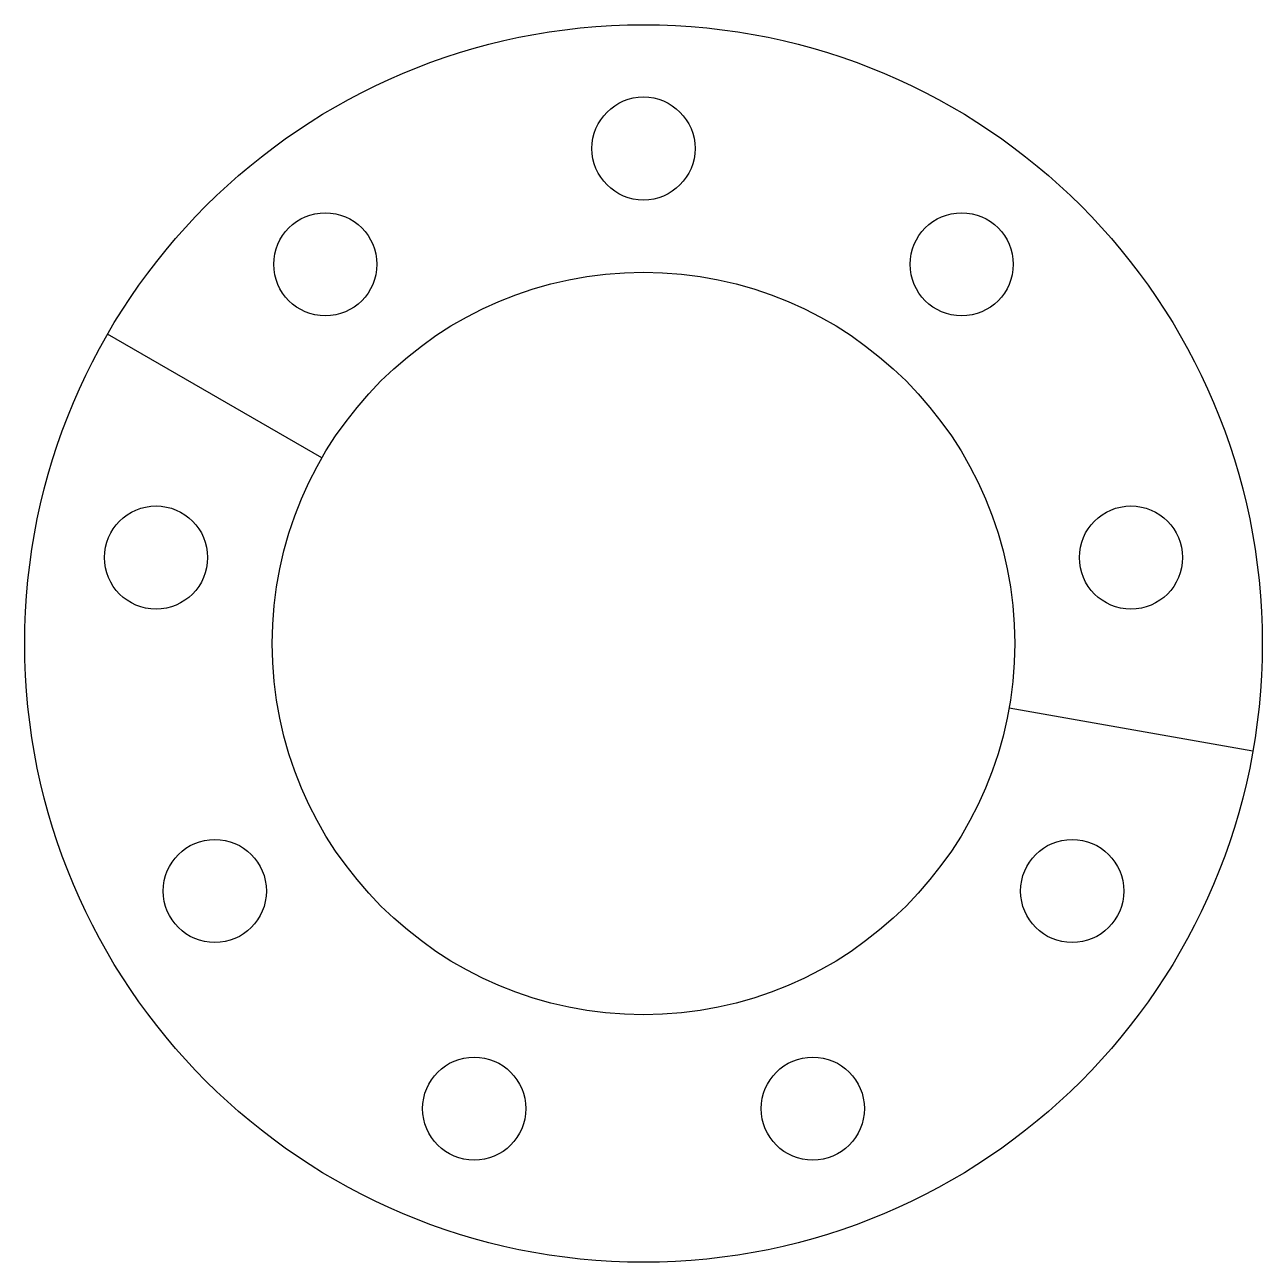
# Model space of a CAD drawing. Header units: millimetres. Extents: x -47.6 to 47.6, y -47.6 to 47.6.
import ezdxf

# ---------------------------------------------------------------- set-up
doc = ezdxf.new("R2010")
doc.units = ezdxf.units.MM
doc.layers.get('0').update_dxf_attribs({"linetype": 'CONTINUOUS'})

msp = doc.modelspace()

# ---------------------------------------------------------------- linework, layer by layer
for p, q in [((-24.747, 14.287), (-41.244, 23.812)), ((28.141, -4.962), (46.901, -8.27))]:
    msp.add_line(p, q)
for centre, radius in [((0, 0), 47.625), ((0, 38.1), 3.969), ((-24.49, 29.186), 3.969), ((24.49, 29.186), 3.969), ((0, 0), 28.575), ((-37.521, 6.616), 3.969), ((37.521, 6.616), 3.969), ((-32.996, -19.05), 3.969), ((32.996, -19.05), 3.969), ((-13.031, -35.802), 3.969), ((13.031, -35.802), 3.969)]:
    msp.add_circle(centre, radius)

doc.saveas('drawing.dxf')
